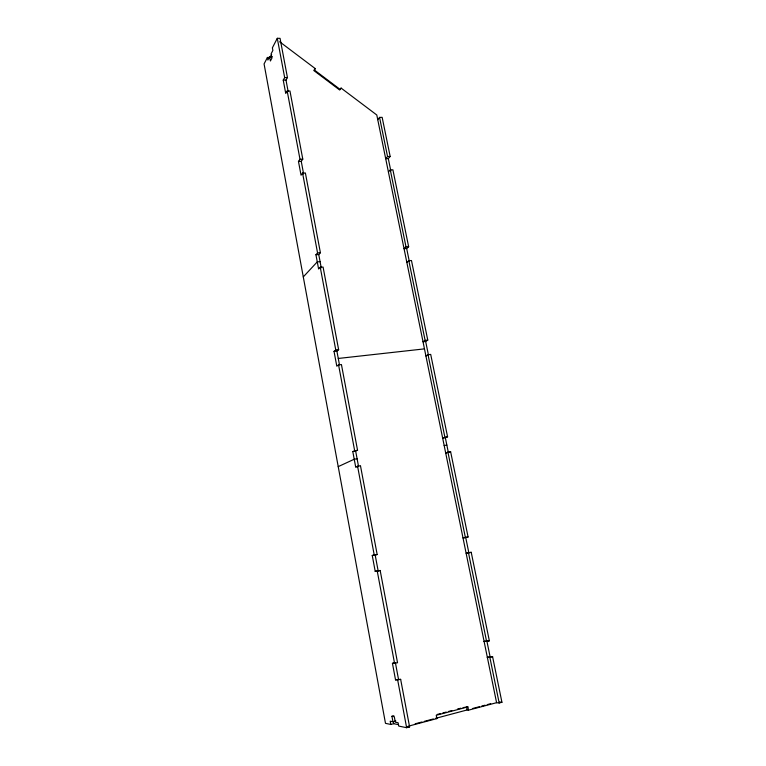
<?xml version="1.0" encoding="UTF-8"?>
<svg xmlns="http://www.w3.org/2000/svg" width="766" height="766" viewBox="0 0 766 766"><rect width="100%" height="100%" fill="white"/><g stroke="black" fill="none" stroke-linecap="round" stroke-linejoin="round"><path stroke-width="1.15" d="M271.614 54.587L270.101 57.488L267.411 57.46L264.069 63.942L385.49 723.353L390.813 724.445L393.695 723.688L398.186 724.598M288.093 91.24L286.005 80.114L287.442 77.586L280.059 38.348L277.292 38.3L272.38 47.837L272.868 50.432L271.107 53.831L271.901 58.12L270.408 60.974L269.613 56.703L272.313 56.732M269.613 56.703L267.889 60.026L267.411 57.46M303.623 173.968L301.258 161.339L302.79 159.146L289.96 91.001L287.183 91.01L285.737 93.481L283.238 80.114L284.665 77.586L277.292 38.3M279.6 41.737L315.247 68.595L314.376 70.012L340.181 89.45L341.1 88.09L376.795 114.996L496.588 702.69L499.183 703.006L501.931 702.269L492.605 656.73L487.339 657.305L492.605 656.73M355.673 451.145L358.545 466.465L355.663 466.915L352.791 451.576L357.55 450.236L341.435 364.559L338.562 364.884L336.801 366.186L334.033 351.383L336.887 351.077L338.639 349.717L323.089 267.075L320.255 267.277L318.608 269.01L315.937 254.733L318.752 254.542L320.399 252.742L305.385 172.982L302.58 173.087L301.048 175.213L298.462 161.425L299.985 159.232L287.183 91.01M341.1 88.09L339.711 90.034L313.821 70.539L315.247 68.595M377.753 119.668L379.553 117.389L382.157 117.351L390.172 156.475L388.305 158.6L385.7 158.677L387.558 156.551L390.172 156.475M388.41 171.986L390.287 169.908L392.901 169.813L408.651 246.729L406.669 248.481L404.046 248.663L406.009 246.901L408.651 246.729M315.937 254.733L317.564 252.943L320.399 252.742M303.288 276.909L317.268 261.867L320.092 261.656M406.851 262.422L408.833 260.727L411.476 260.526L427.773 340.114L425.666 341.473L423.024 341.76L425.111 340.401L427.773 340.114M334.033 351.383L335.776 350.024L338.639 349.717M425.925 356.008L428.031 354.706L430.703 354.409L447.574 436.812L442.662 438.142L447.574 436.812M352.791 451.576L357.55 450.236M338.218 466.628L354.227 459.236L357.109 458.796M355.663 466.915L360.451 465.632L377.169 554.517L375.158 554.929L378.145 570.833L380.175 570.498L397.535 662.772L392.441 663.346L395.543 679.882L400.656 679.365L409.599 726.905L406.631 727.7L398.741 726.082L398.119 722.75L395.313 722.194L394.298 716.698L391.933 716.258L392.939 721.725L395.84 720.969M489.35 640.816L484.102 641.458L489.35 640.816L471.224 552.315L468.83 552.717L465.718 537.454L468.083 536.976L450.6 451.605L445.668 452.888L447.459 452.61M449.106 452.189L450.6 451.605M415.182 723.793L421.98 721.984M424.249 721.38L433.317 718.968M468.524 710.159L467.136 709.958L435.576 718.364L436.898 718.585L436.256 715.272L467.873 706.894L468.524 710.159L496.588 702.69M472.737 708.473L479.459 706.683M481.699 706.089L485.06 705.189M487.3 704.596L490.661 703.705M408.498 726.149L436.898 718.585M437.195 714.458L440.574 713.558M442.825 712.964L446.205 712.074M448.464 711.47L451.844 710.58M457.474 709.086L460.854 708.196M463.114 707.592L467.873 706.894M391.933 716.258L393.858 715.76M395.543 679.882L400.656 679.365M392.441 663.346L394.404 662.877M380.175 570.498L375.225 571.407L372.247 555.494L374.248 555.082L357.55 466.082M375.225 571.407L378.145 570.833M468.83 552.717L466.13 553.263L471.224 552.315M372.247 555.494L377.169 554.517M468.083 536.976L463.018 537.971L465.374 537.502L447.909 452.026M444.165 445.506L446.846 445.094M338.266 358.459L424.469 348.875M298.462 161.425L301.258 161.339M299.985 159.232L302.79 159.146M284.665 77.586L287.442 77.586M283.238 80.114L286.005 80.114M499.623 701.991L501.931 702.269M392.939 721.725L390.21 721.179L390.813 724.445M407.368 726.455L409.599 726.905M388.305 158.6L390.794 170.78M406.669 248.481L409.245 261.082M425.666 341.473L428.357 354.61M445.343 437.74L448.349 452.476M486.831 640.807L490.068 656.634M379.553 117.389L387.558 156.551M390.287 169.908L406.009 246.901M408.833 260.727L425.111 340.401M428.031 354.706L444.883 437.204M468.505 552.861L486.611 641.477M489.867 657.4L499.183 703.006M466.494 706.702L467.136 709.958M318.752 254.542L321.241 267.784M336.887 351.077L339.462 364.798M395.39 662.647L398.483 679.155M302.58 173.087L317.564 252.943M320.255 267.277L335.776 350.024M338.562 364.884L354.658 450.667M377.245 571.082L394.586 663.48M397.698 680.093L406.631 727.7M393.293 721.515L393.695 723.688"/></g></svg>
